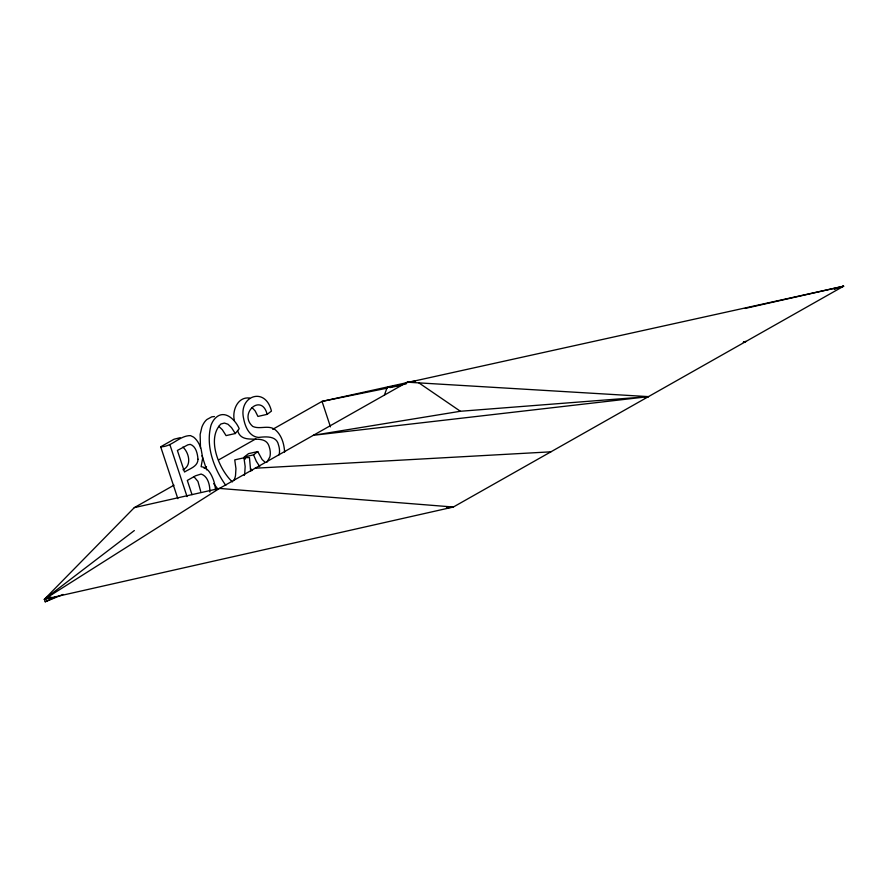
<?xml version="1.0" encoding="UTF-8"?>
<svg xmlns="http://www.w3.org/2000/svg" width="888" height="888" viewBox="0 0 888 888"><rect width="100%" height="100%" fill="white"/><g stroke="black" fill="none" stroke-linecap="round" stroke-linejoin="round"><path stroke-width="1.33" d="M209.89 492.085C209.99 485.47 208.192 476.368 201.132 474.037L195.538 475.79L187.313 480.441L192.008 494.638M250.705 471.417L249.45 457.531L243.956 457.808L234.743 459.884L235.942 468.587L235.52 475.568A18.337 10.445 77.3 0 1 233.611 480.719M384.393 395.127L387.135 387.512L406.138 383.905M266.877 462.315L269.863 456.932A11.522 6.56 77.3 0 0 269.297 447.041C265.157 431.401 242.446 447.064 237.64 430.691M218.737 426.307L222.333 429.737L226.074 435.608L235.298 433.533L239.205 428.715C235.731 420.29 225.119 409.301 216.062 417.46A32.001 18.226 77.3 0 0 211.078 425.075C205.35 445.787 213.808 468.52 225.796 485.37M63.081 594.449L45.221 601.787L44.4 599.289L134.288 507.636L174.004 485.17M245.266 459.096L244.344 456.943L248.518 453.646L257.742 451.57L262.115 459.529L264.613 461.793M244.344 456.943L253.557 454.856L257.742 451.57M272.694 429.326L322.044 401.398L843.6 286.214L453.346 507.026L44.4 599.289L134.332 530.547M252.092 407.603L255.178 410.944L257.942 416.428L267.155 414.352L271.439 411.111C265.512 386.036 238.173 395.771 243.656 418.67C245.099 426.64 249.284 436.741 258.597 437.418C265.889 436.596 276.601 435.575 278.51 444.955A11.522 6.56 77.3 0 1 279.087 454.856M183.006 469.752C192.119 465.59 188.978 452.525 182.895 447.086M50.905 596.991L44.4 599.289L219.48 488.422L407.237 382.184L415.462 381.074M177.844 498.679L160.684 446.786L174.037 439.227L180.153 437.695M160.684 446.786C172.028 446.964 179.498 435.464 190.509 435.62L193.606 437.118A19.913 11.333 77.3 0 1 201.077 448.729L202.686 458.042L201.11 466.677C207.981 467.399 211.411 474.403 213.52 480.164A23.821 13.564 77.3 0 1 215.551 490.087M204.096 468.143L206.504 466.777M218.537 459.973L255.844 438.861M45.221 601.787L55.267 597.058M44.4 599.289L46.953 598.235M838.372 288.023L843.6 286.214L745.076 308.447M743.423 342.324L746.031 341.425L743.367 342.135M834.32 289.066L843.6 286.214L834.298 288.922M644.499 397.813L648.473 396.625L407.237 382.184M134.288 507.636L219.48 488.422L453.346 507.026L446.464 507.858M387.168 388.145L322.044 401.398L330.458 426.851M389.888 387.59L400.743 385.381M460.395 411.266L313.364 435.298L648.473 396.625L460.395 411.266L418.881 382.883M214.43 416.55L211.744 416.849L206.849 419.536A32.001 18.226 77.3 0 0 201.865 427.15L200.144 434.421L200.488 448.029M450.571 507.215L453.346 507.026M255.178 468.22L550.904 451.826M249.628 398.046C237.629 396.425 231.846 410.833 234.432 420.746M232.39 481.918C219.403 469.885 206.138 438.927 220.857 424.02L224.409 423.065L227.95 424.22L231.546 427.661L235.298 433.533M194.072 476.834L197.946 481.418L200.71 491.419M250.538 468.664L252.458 470.518M217.405 488.433L213.719 483.683M259.751 466.577L256.332 461.338L253.557 454.856M267.155 414.352C261.583 392.329 238.051 413.852 252.803 426.451C259.762 429.637 268.098 424.819 274.736 429.348C281.552 434.698 284.149 443.745 284.615 452.081M206.638 469.841L202.009 455.722M169.897 444.699L187.057 496.592M243.956 457.808L245.155 466.5L244.733 473.493A18.337 10.445 77.3 0 1 244.256 475.413M197.969 459.218C198.013 466.622 189.488 468.72 184.526 472.016L177.389 450.46L187.856 444.833L190.243 444.366C196.07 446.32 197.536 453.79 197.969 459.218"/></g></svg>
